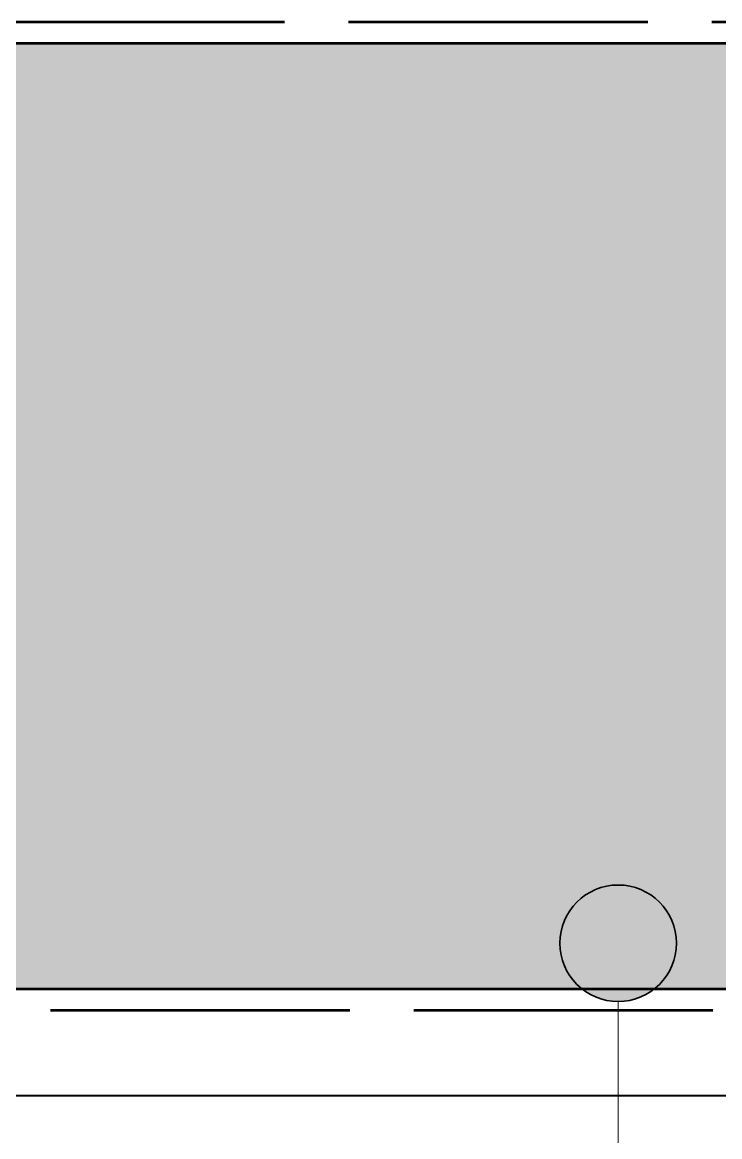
# Model space of a CAD drawing. Header units: millimetres. Extents: x -3624 to 35773, y -5396 to 4144.
# Drawn here: x 20309 to 21460, y -244 to 1595 of the extents above; entities that cross this region are included whole.
import ezdxf

# ---------------------------------------------------------------- set-up
doc = ezdxf.new("R2010")
doc.units = ezdxf.units.MM
doc.linetypes.add('DASH_494_106', pattern=[599.7222222222222, 493.8888888888888, -105.83333333333331])
for name, color, linetype in [('ANNOTATIONS', 7, 'Continuous'), ('GEOFAB', 5, 'Continuous'), ('MODULE_ART', 7, 'Continuous'), ('PIPES', 7, 'Continuous'), ('TANK', 7, 'Continuous')]:
    doc.layers.add(name, color=color, linetype=linetype)

# ---------------------------------------------------------------- blocks, each defined once
blk = doc.blocks.new('atlancube_face')
at = {"true_color": 0x000000}
blk.add_solid([(-1.7857142857142858, -1.7889908256880733), (1151.7857142857144, -1.7889908256880733), (-1.7857142857142858, 781.7889908256881), (1151.7857142857144, 781.7889908256881)], dxfattribs=at)

msp = doc.modelspace()

# ---------------------------------------------------------------- hatches: boundary and pattern name
at = {"layer": 'PIPES', "true_color": 0xbfbfbf}
h = msp.add_hatch(color=7, dxfattribs=at)
h.dxf.hatch_style = 1
h.paths.add_polyline_path([(21196.333333333332, 75.00000000000001, 1), (21388.666666666668, 75.00000000000001, 1)])

# ---------------------------------------------------------------- linework, layer by layer
at = {"layer": 'ANNOTATIONS', "lineweight": 18}
msp.add_line((21292.5, -1199.4444444444443), (21292.5, -21.16666666666666), dxfattribs=at)
at = {"layer": 'GEOFAB', "color": 6, "lineweight": 40}
msp.add_line((-176.38888888888886, -176.38888888888886), (34676.38888888889, -176.38888888888886), dxfattribs=at)
at = {"layer": 'GEOFAB', "color": 5, "linetype": 'DASH_494_106', "lineweight": 53}
msp.add_lwpolyline([(-35.27777777777777, -35.27777777777777), (34535.27777777778, -35.27777777777777), (34535.27777777778, 1595.2777777777778), (-35.27777777777777, 1595.2777777777778)], close=True, dxfattribs=at)
at = {"layer": 'PIPES', "color": 5, "lineweight": 35}
msp.add_circle((21292.5, 75.00000000000001), 96.16666666666667, dxfattribs=at)
at = {"layer": 'TANK', "lineweight": 53}
msp.add_lwpolyline([(0, 0), (34500, 0), (34500, 1560), (0, 1560)], close=True, dxfattribs=at)

# ---------------------------------------------------------------- block references
at = {"layer": 'MODULE_ART'}
for p in [(19550, 780), (20699.999999999996, 780), (19550, 0), (20699.999999999996, 0)]:
    msp.add_blockref('atlancube_face', p, dxfattribs=at)

doc.saveas('drawing.dxf')
